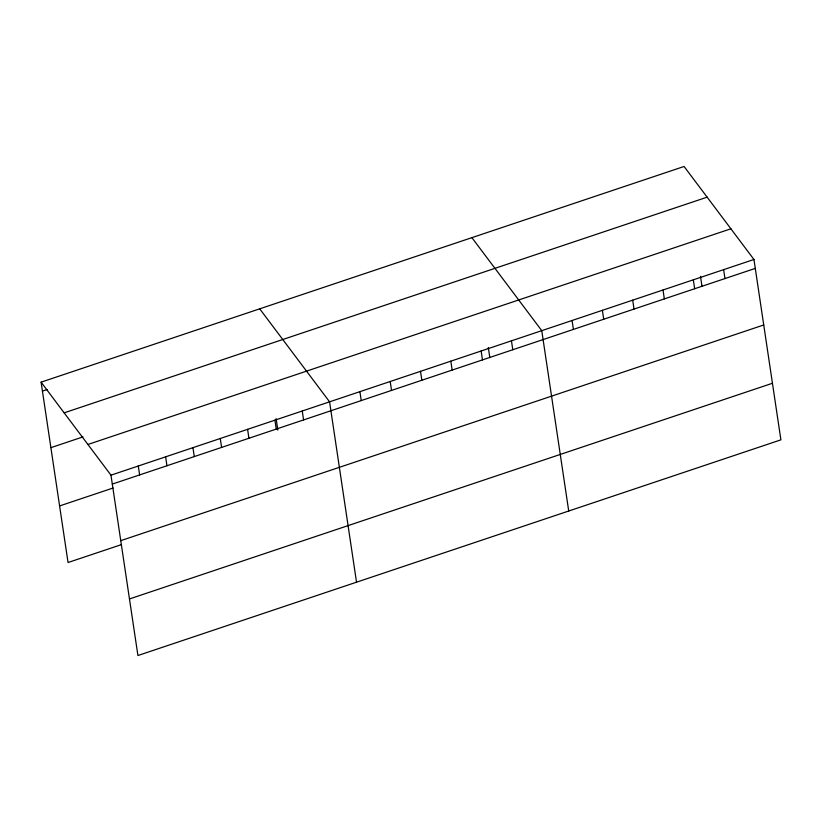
<?xml version="1.0" encoding="UTF-8"?>
<svg xmlns="http://www.w3.org/2000/svg" width="822" height="822" viewBox="0 0 822 822"><rect width="100%" height="100%" fill="white"/><g stroke="black" fill="none" stroke-linecap="round" stroke-linejoin="round"><path stroke-width="1.23" d="M41.1 382.158L684.079 166.476L753.949 259.485L780.9 439.842L137.921 655.524L110.97 475.167L41.1 382.158L68.051 562.515L121.522 544.585M42.436 391.087L47.183 389.494M64.157 412.85L707.136 197.167M50.892 447.661L82.971 436.893M87.913 444.476L730.892 228.793M110.97 475.167L753.949 259.485M112.295 484.086L755.274 268.404M59.595 505.941L113.066 488.011M120.752 540.66L763.73 324.978M129.465 598.95L772.444 383.268M471.9 237.65L541.76 330.66L568.721 511.017M259.711 308.825L329.581 401.835L356.532 582.192M723.637 269.647L724.963 278.576M700.498 276.326L702.009 286.467M693.326 279.819L694.652 288.738M663.005 289.981L664.34 298.91M632.693 300.153L634.029 309.072M602.382 310.326L603.718 319.244M572.071 320.488L573.407 329.417M511.448 340.822L512.784 349.751M488.309 347.5L489.83 357.642M481.137 350.994L482.473 359.913M450.826 361.156L452.162 370.085M420.515 371.328L421.85 380.247M390.203 381.5L391.539 390.419M359.892 391.662L361.228 400.591M302.249 411L303.585 419.919M276.13 418.675L277.836 430.081M274.928 420.165L276.264 429.084M247.597 429.331L248.932 438.249M220.275 438.496L221.601 447.425M192.944 447.661L194.28 456.59M165.623 456.827L166.948 465.755M138.291 465.992L139.627 474.921"/></g></svg>
